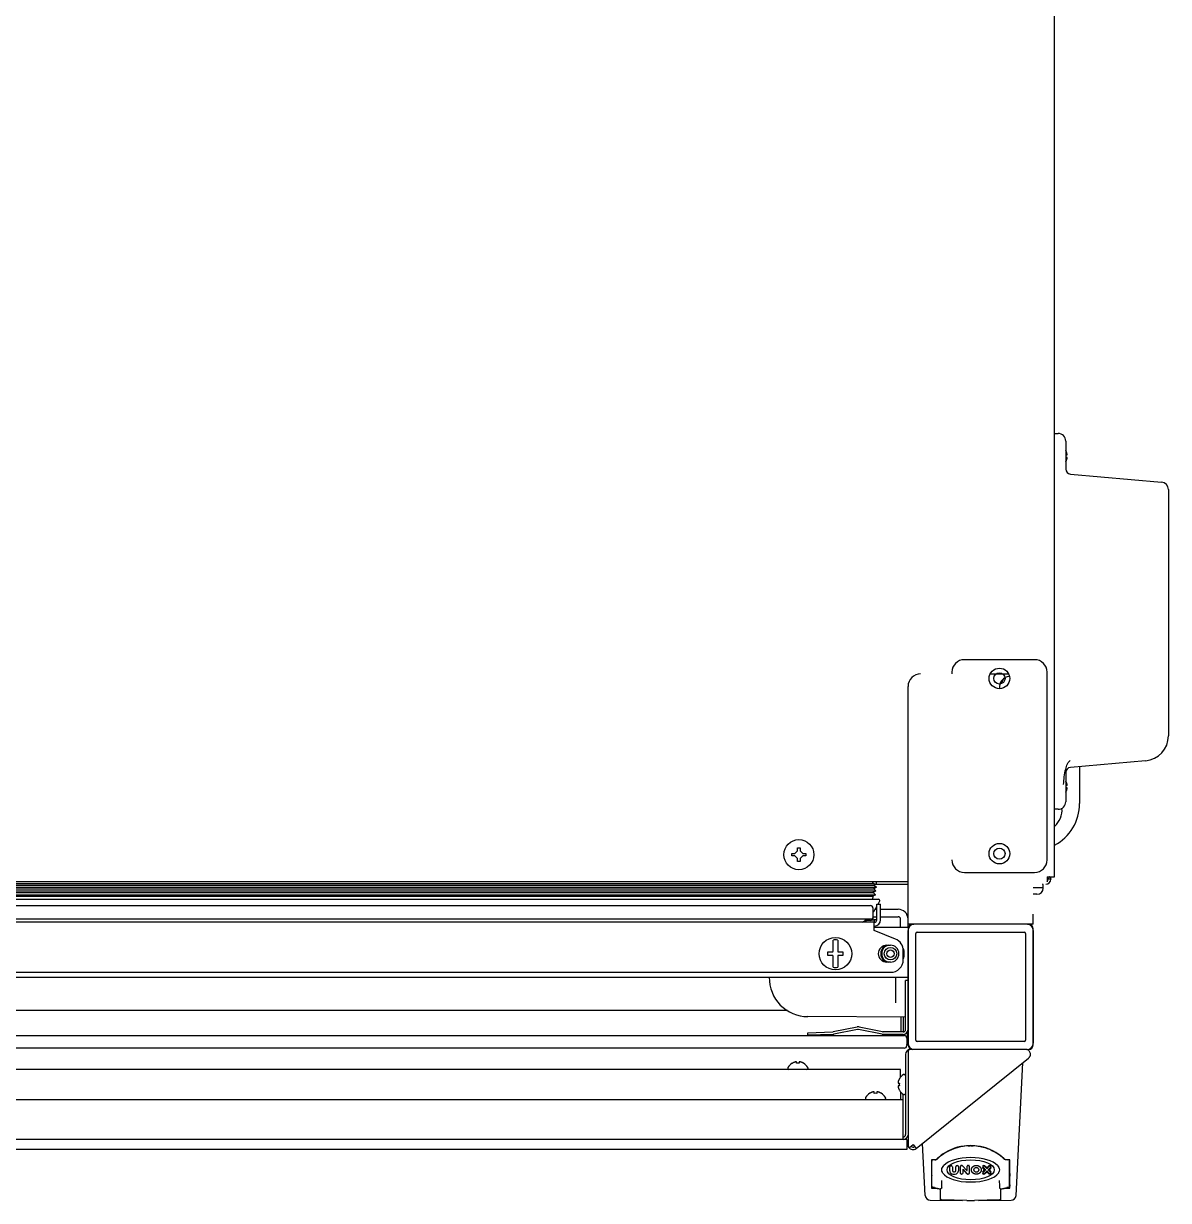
# Model space of a CAD drawing. Header units: millimetres. Extents: x 2355 to 9028, y 2010 to 7655.
# Drawn here: x 6340 to 6797.2, y 2009.9 to 2480.1 of the extents above; entities that cross this region are included whole.
import ezdxf

# ---------------------------------------------------------------- set-up
doc = ezdxf.new("R2010")
doc.units = ezdxf.units.MM
doc.header["$LTSCALE"] = 739.2
doc.layers.get('0').update_dxf_attribs({"linetype": 'CONTINUOUS'})
for name, color, linetype in [('ASSI', 7, 'CONTINUOUS'), ('CURVE', 7, 'CONTINUOUS'), ('GEOM', 7, 'CONTINUOUS')]:
    doc.layers.add(name, color=color, linetype=linetype)

msp = doc.modelspace()

# ---------------------------------------------------------------- linework, layer by layer
at = {"color": 7, "linetype": 'Continuous'}
for p, q in [((6756.22, 2307.78), (6756.72, 2307.78)), ((6756.72, 2306.78), (6756.22, 2306.78)), ((6756.73, 2306.71), (6756.72, 2306.78)), ((6756.73, 2307.85), (6756.73, 2307.87)), ((6743.72, 2225.98), (6715.72, 2225.98)), ((6710.72, 2220.98), (6710.72, 2220.28)), ((6748.72, 2145.98), (6748.72, 2220.98)), ((6756.22, 2175.78), (6756.72, 2175.78)), ((6756.72, 2174.78), (6756.22, 2174.78)), ((6756.73, 2174.71), (6756.72, 2174.78)), ((6756.73, 2175.85), (6756.73, 2175.87)), ((6648.06, 2148.58), (6649.12, 2149.64)), ((6649.12, 2150.83), (6650.12, 2150.83)), ((6649.12, 2149.64), (6649.12, 2150.83)), ((6650.12, 2150.83), (6650.12, 2149.64)), ((6650.12, 2149.64), (6651.18, 2148.58)), ((6646.87, 2148.58), (6648.06, 2148.58)), ((6646.87, 2147.58), (6646.87, 2148.58)), ((6648.06, 2147.58), (6646.87, 2147.58)), ((6649.12, 2146.52), (6648.06, 2147.58)), ((6649.12, 2145.33), (6649.12, 2146.52)), ((6650.12, 2145.33), (6649.12, 2145.33)), ((6651.18, 2147.58), (6650.12, 2146.52)), ((6650.12, 2146.52), (6650.12, 2145.33)), ((6651.18, 2148.58), (6652.37, 2148.58)), ((6652.37, 2147.58), (6651.18, 2147.58)), ((6652.37, 2148.58), (6652.37, 2147.58)), ((6715.72, 2140.98), (6743.72, 2140.98)), ((5988.22, 2136.55), (6679.61, 2136.55)), ((5988.22, 2135.93), (6679.69, 2135.93)), ((5988.22, 2135.06), (6680.59, 2135.06)), ((6680.59, 2135.06), (6679.5, 2134.45)), ((6680.34, 2136.3), (6679.69, 2135.93)), ((6679.69, 2135.93), (6680.59, 2135.06)), ((6680.62, 2136.28), (6680.62, 2137.28)), ((6747.22, 2134.78), (6743.22, 2134.78)), ((6747.22, 2134.78), (6747.2, 2136.03)), ((6750.22, 2138.28), (6749.22, 2138.28)), ((5988.22, 2134.45), (6679.5, 2134.45)), ((5988.22, 2133.57), (6680.4, 2133.57)), ((5988.22, 2132.96), (6679.31, 2132.96)), ((5988.22, 2132.09), (6680.21, 2132.09)), ((5988.22, 2131.47), (6679.12, 2131.47)), ((5988.22, 2130.28), (6681.47, 2130.28)), ((6679.12, 2131.47), (6678.97, 2130.28)), ((6680.21, 2132.09), (6679.12, 2131.47)), ((6680.4, 2133.57), (6679.31, 2132.96)), ((6679.31, 2132.96), (6680.21, 2132.09)), ((6679.5, 2134.45), (6680.4, 2133.57)), ((6679.72, 2119.08), (6693.33, 2119.08)), ((6693.22, 2118.48), (6693.22, 2072.08)), ((6696.36, 2073.92), (6696.36, 2116.64)), ((6696.86, 2117.14), (6739.58, 2117.14)), ((6740.08, 2116.64), (6740.08, 2073.92)), ((6743.22, 2072.08), (6743.22, 2118.48)), ((5935.22, 2099.08), (6693.22, 2099.08)), ((6693.22, 2097.78), (6692.22, 2097.78)), ((6653.26, 2075.94), (6653.22, 2076.94)), ((6663.25, 2076.28), (6653.26, 2075.94)), ((6691.22, 2076.28), (6687.22, 2076.28)), ((6739.58, 2073.42), (6696.86, 2073.42)), ((6740.72, 2070.28), (6741.42, 2070.28)), ((6646.92, 2064.72), (6646.92, 2064.75)), ((6648.29, 2065.28), (6648.22, 2065.27)), ((6648.72, 2064.72), (6648.72, 2065.27)), ((6649.72, 2065.27), (6649.72, 2064.72)), ((6650.15, 2065.28), (6650.13, 2065.28)), ((6651.52, 2064.75), (6651.52, 2064.72)), ((6689.22, 2056.85), (6689.23, 2056.78)), ((6689.22, 2055.71), (6689.22, 2055.68)), ((6689.23, 2056.78), (6689.78, 2056.78)), ((6689.78, 2055.78), (6689.23, 2055.78)), ((6689.74, 2058.58), (6689.78, 2058.58)), ((6677.92, 2052.72), (6677.92, 2052.75)), ((6679.29, 2053.28), (6679.22, 2053.27)), ((6679.72, 2052.72), (6679.72, 2053.27)), ((6680.72, 2053.27), (6680.72, 2052.72)), ((6681.15, 2053.28), (6681.13, 2053.28)), ((6682.52, 2052.75), (6682.52, 2052.72)), ((6689.78, 2053.98), (6689.74, 2053.98)), ((6702.55, 2026.2), (6702.54, 2014.84)), ((6702.8, 2025.95), (6702.55, 2026.2)), ((6733.9, 2026.2), (6733.64, 2025.95)), ((6733.9, 2014.84), (6733.9, 2026.2)), ((6702.54, 2014.84), (6702.95, 2015.26)), ((6704.48, 2014.94), (6704.47, 2014.84)), ((6706.22, 2014.53), (6706.22, 2014.51)), ((6730.22, 2014.51), (6730.22, 2014.53)), ((6731.97, 2014.84), (6731.96, 2014.94)), ((6733.49, 2015.26), (6733.9, 2014.84))]:
    msp.add_line(p, q, dxfattribs=at)
at = {"linetype": 'Continuous'}
for p, q in [((6750.22, 2138.28), (6750.22, 2139.28)), ((6680.62, 2136.28), (6693.22, 2136.28)), ((6692.22, 2078.28), (6692.22, 2097.78)), ((6653.22, 2076.94), (6663.22, 2077.28)), ((6691.22, 2077.28), (6687.22, 2077.28))]:
    msp.add_line(p, q, dxfattribs=at)
at = {"color": 7, "linetype": 'Continuous'}
msp.add_circle((6649.62, 2148.08), 6, dxfattribs=at)
for centre, radius, start, end in [((6752.12, 2307.09), 4.75, 28.9685, 30.2183), ((6752.12, 2307.09), 4.75, 28.0074, 28.9684), ((6752.12, 2307.09), 4.75, 26.6813, 28.0074), ((6752.12, 2307.09), 4.74, 25.5402, 26.6812), ((6752.13, 2307.1), 4.74, 24.5722, 25.5402), ((6752.13, 2307.1), 4.73, 23.3175, 24.5722), ((6752.14, 2307.1), 4.73, 22.5474, 23.3174), ((6752.14, 2307.1), 4.72, 21.0025, 22.5476), ((6752.15, 2307.11), 4.72, 20.5181, 21.0023), ((6752.16, 2307.11), 4.7, 18.4656, 20.5187), ((6752.18, 2307.12), 4.68, 17.3773, 18.465), ((6752.12, 2307.46), 4.75, 329.7816, 331.0315), ((6752.12, 2307.46), 4.75, 331.0316, 331.9926), ((6752.12, 2307.46), 4.75, 331.9926, 333.3187), ((6752.12, 2307.46), 4.74, 333.3188, 334.4598), ((6752.13, 2307.46), 4.74, 334.4598, 335.4278), ((6752.13, 2307.45), 4.73, 335.4278, 336.6825), ((6752.14, 2307.45), 4.73, 336.6826, 337.4526), ((6752.14, 2307.45), 4.72, 337.4524, 338.9975), ((6752.15, 2307.45), 4.72, 338.9977, 339.4819), ((6752.16, 2307.44), 4.7, 339.4813, 341.5344), ((6752.18, 2307.44), 4.68, 341.535, 342.6227), ((6752.19, 2307.12), 4.67, 16.3949, 17.3772), ((6752.19, 2307.43), 4.67, 342.6228, 343.6051), ((6752.22, 2307.13), 4.64, 14.3176, 16.3964), ((6752.22, 2307.42), 4.64, 343.6036, 345.6824), ((6754.73, 2308.02), 2.01, 5.1401, 7.2744), ((6754.73, 2308.03), 2.01, 352.7259, 354.7415), ((6754.73, 2306.53), 2.01, 352.7256, 354.8598), ((6754.75, 2308.02), 1.98, 4.2856, 5.1372), ((6754.76, 2308.02), 1.97, 3.0233, 4.286), ((6754.77, 2308.03), 1.96, 1.9964, 3.0228), ((6754.78, 2308.03), 1.95, 0.9261, 1.9964), ((6754.78, 2308.03), 1.95, 358.8459, 0.9258), ((6754.78, 2308.03), 1.96, 357.6233, 358.8455), ((6754.77, 2308.03), 1.96, 356.7841, 357.6235), ((6754.76, 2308.03), 1.97, 355.3984, 356.7833), ((6754.75, 2306.52), 1.98, 4.6009, 5.2558), ((6754.76, 2306.52), 1.97, 3.2166, 4.6016), ((6754.77, 2306.53), 1.96, 2.3765, 3.2159), ((6754.78, 2306.53), 1.95, 1.1544, 2.3767), ((6754.78, 2306.53), 1.95, 359.0741, 1.1541), ((6754.78, 2306.53), 1.95, 358.0037, 359.0738), ((6754.77, 2306.53), 1.96, 356.9771, 358.0037), ((6754.76, 2306.53), 1.97, 355.714, 356.9767), ((6754.75, 2306.53), 1.98, 354.8627, 355.7144), ((6715.72, 2220.98), 5, 90, 180), ((6743.72, 2220.98), 5, 0, 90), ((6752.12, 2175.09), 4.75, 28.9685, 30.2183), ((6752.12, 2175.09), 4.75, 28.0074, 28.9684), ((6752.12, 2175.09), 4.75, 26.6813, 28.0074), ((6752.12, 2175.09), 4.74, 25.5402, 26.6812), ((6752.13, 2175.1), 4.74, 24.5722, 25.5402), ((6752.13, 2175.1), 4.73, 23.3175, 24.5722), ((6752.14, 2175.1), 4.73, 22.5474, 23.3174), ((6752.14, 2175.1), 4.72, 21.0025, 22.5476), ((6752.12, 2175.46), 4.75, 329.7816, 331.0315), ((6752.12, 2175.46), 4.75, 331.0316, 331.9926), ((6752.12, 2175.46), 4.75, 331.9926, 333.3187), ((6752.12, 2175.46), 4.74, 333.3188, 334.4598), ((6752.13, 2175.46), 4.74, 334.4598, 335.4278), ((6752.13, 2175.45), 4.73, 335.4278, 336.6825), ((6752.14, 2175.45), 4.73, 336.6826, 337.4526), ((6752.14, 2175.45), 4.72, 337.4524, 338.9975), ((6752.15, 2175.11), 4.72, 20.5181, 21.0023), ((6752.15, 2175.45), 4.72, 338.9977, 339.4819), ((6752.16, 2175.11), 4.7, 18.4656, 20.5187), ((6752.16, 2175.44), 4.7, 339.4813, 341.5344), ((6752.18, 2175.12), 4.68, 17.3773, 18.465), ((6752.18, 2175.44), 4.68, 341.535, 342.6227), ((6752.19, 2175.12), 4.67, 16.3949, 17.3772), ((6752.19, 2175.43), 4.67, 342.6228, 343.6051), ((6752.22, 2175.13), 4.64, 14.3176, 16.3964), ((6752.22, 2175.42), 4.64, 343.6036, 345.6824), ((6754.73, 2176.02), 2.01, 5.1401, 7.2744), ((6754.73, 2176.03), 2.01, 352.7259, 354.7415), ((6754.73, 2174.53), 2.01, 352.7256, 354.8598), ((6754.75, 2176.02), 1.98, 4.2856, 5.1372), ((6754.76, 2176.02), 1.97, 3.0233, 4.286), ((6754.77, 2176.03), 1.96, 1.9964, 3.0228), ((6754.78, 2176.03), 1.95, 0.9261, 1.9964), ((6754.78, 2176.03), 1.95, 358.8459, 0.9258), ((6754.78, 2176.03), 1.96, 357.6233, 358.8455), ((6754.77, 2176.03), 1.96, 356.7841, 357.6235), ((6754.76, 2176.03), 1.97, 355.3984, 356.7833), ((6754.75, 2174.52), 1.98, 4.6009, 5.2558), ((6754.76, 2174.52), 1.97, 3.2166, 4.6016), ((6754.77, 2174.53), 1.96, 2.3765, 3.2159), ((6754.78, 2174.53), 1.95, 1.1544, 2.3767), ((6754.78, 2174.53), 1.95, 359.0741, 1.1541), ((6754.78, 2174.53), 1.95, 358.0037, 359.0738), ((6754.77, 2174.53), 1.96, 356.9771, 358.0037), ((6754.76, 2174.53), 1.97, 355.714, 356.9767), ((6754.75, 2174.53), 1.98, 354.8627, 355.7144), ((6715.72, 2145.98), 5, 180, 270), ((6743.72, 2145.98), 5, 270, 360), ((6746.95, 2136.03), 0.25, 1, 90), ((6748.22, 2138.28), 1, 300.0453, 360), ((6681.47, 2129.78), 0.5, 337.1322, 90), ((6663.87, 2137.2), 19.6, 321.5696, 329.3127), ((6663.87, 2137.2), 19.6, 333.8371, 337.1322), ((6663.87, 2137.2), 19.6, 304.6408, 310.4059), ((6695.02, 2118.48), 1.8, 90, 180), ((6696.86, 2116.64), 0.5, 90, 180), ((6739.58, 2116.64), 0.5, 0, 90), ((6741.42, 2118.48), 1.8, 0, 90), ((6686.22, 2108.53), 5.5, 339.2308, 20.7692), ((6653.22, 2098.78), 15.41, 178.8799, 269.75), ((6691.22, 2078.28), 2, 270, 360), ((6696.86, 2073.92), 0.5, 180, 270), ((6739.58, 2073.92), 0.5, 270, 360), ((6695.02, 2072.08), 1.8, 180, 264.7088), ((6741.42, 2072.08), 1.8, 270, 360), ((6649.42, 2060.66), 4.8, 121.3727, 149.6988), ((6649.41, 2060.67), 4.75, 118.9687, 121.5341), ((6649.41, 2060.67), 4.75, 118.0074, 118.9684), ((6649.41, 2060.67), 4.75, 116.6813, 118.0074), ((6649.4, 2060.68), 4.74, 115.5402, 116.6812), ((6649.4, 2060.68), 4.74, 114.5722, 115.5402), ((6649.4, 2060.69), 4.73, 113.3175, 114.5722), ((6649.4, 2060.69), 4.73, 112.5474, 113.3174), ((6649.39, 2060.7), 4.72, 111.0025, 112.5476), ((6649.39, 2060.7), 4.72, 110.5181, 111.0023), ((6649.39, 2060.71), 4.7, 108.4656, 110.5187), ((6649.38, 2060.73), 4.68, 107.3773, 108.465), ((6649.38, 2060.75), 4.67, 106.3949, 107.3772), ((6649.37, 2060.78), 4.64, 104.3176, 106.3964), ((6648.47, 2063.3), 1.98, 94.6009, 95.2558), ((6648.47, 2063.31), 1.97, 93.2166, 94.6016), ((6648.47, 2063.33), 1.96, 92.3765, 93.2159), ((6648.47, 2063.33), 1.95, 91.1544, 92.3767), ((6648.47, 2063.34), 1.95, 89.0741, 91.1541), ((6648.47, 2063.33), 1.95, 88.0037, 89.0738), ((6648.47, 2063.33), 1.96, 86.9771, 88.0037), ((6648.47, 2063.32), 1.97, 85.714, 86.9767), ((6648.47, 2063.31), 1.98, 84.8627, 85.7144), ((6648.47, 2063.28), 2.01, 82.7256, 84.8598), ((6649.22, 2060.96), 3.8, 82.4351, 97.5649), ((6649.98, 2063.28), 2.01, 95.1401, 97.2744), ((6649.97, 2063.31), 1.98, 94.2856, 95.1372), ((6649.97, 2063.32), 1.97, 93.0233, 94.286), ((6649.97, 2063.33), 1.96, 91.9964, 93.0228), ((6649.97, 2063.33), 1.95, 90.9261, 91.9964), ((6649.97, 2063.34), 1.95, 88.8459, 90.9258), ((6649.97, 2063.33), 1.96, 87.6233, 88.8455), ((6649.97, 2063.33), 1.96, 86.7841, 87.6235), ((6649.97, 2063.31), 1.97, 85.3984, 86.7833), ((6649.97, 2063.28), 2.01, 82.7259, 84.7415), ((6649.08, 2060.78), 4.64, 73.6036, 75.6824), ((6649.07, 2060.75), 4.67, 72.6228, 73.6051), ((6649.06, 2060.73), 4.68, 71.535, 72.6227), ((6649.06, 2060.71), 4.7, 69.4813, 71.5344), ((6649.05, 2060.7), 4.72, 68.9977, 69.4819), ((6649.05, 2060.7), 4.72, 67.4524, 68.9975), ((6649.05, 2060.69), 4.73, 66.6826, 67.4526), ((6649.04, 2060.69), 4.73, 65.4278, 66.6825), ((6649.04, 2060.68), 4.74, 64.4598, 65.4278), ((6649.04, 2060.68), 4.74, 63.3188, 64.4598), ((6649.04, 2060.67), 4.75, 61.9926, 63.3187), ((6649.04, 2060.67), 4.75, 61.0316, 61.9926), ((6649.04, 2060.67), 4.75, 58.4659, 61.0313), ((6649.02, 2060.66), 4.8, 30.3012, 58.6273), ((6691.18, 2057.02), 1.97, 175.714, 176.9767), ((6691.17, 2057.03), 1.96, 176.9771, 178.0037), ((6691.16, 2057.03), 1.95, 178.0037, 179.0738), ((6691.16, 2057.03), 1.95, 179.0741, 181.1541), ((6691.16, 2057.03), 1.95, 181.1544, 182.3767), ((6691.17, 2057.03), 1.96, 182.3765, 183.2159), ((6691.18, 2057.03), 1.97, 183.2166, 184.6016), ((6691.18, 2055.52), 1.97, 175.3984, 176.7833), ((6691.17, 2055.53), 1.96, 176.7841, 177.6235), ((6691.17, 2055.53), 1.96, 177.6233, 178.8455), ((6691.16, 2055.53), 1.95, 178.8459, 180.9258), ((6691.16, 2055.53), 1.95, 180.9261, 181.9964), ((6691.17, 2055.53), 1.96, 181.9964, 183.0228), ((6691.18, 2055.53), 1.97, 183.0233, 184.286), ((6691.22, 2057.02), 2.01, 172.7256, 174.8598), ((6691.19, 2057.02), 1.98, 174.8627, 175.7144), ((6691.19, 2057.03), 1.98, 184.6009, 185.2558), ((6691.22, 2055.52), 2.01, 172.7259, 174.7415), ((6691.19, 2055.53), 1.98, 184.2856, 185.1372), ((6691.22, 2055.53), 2.01, 185.1401, 187.2744), ((6693.72, 2056.13), 4.64, 163.6036, 165.6824), ((6693.72, 2056.42), 4.64, 194.3176, 196.3964), ((6693.75, 2056.12), 4.67, 162.6228, 163.6051), ((6693.75, 2056.43), 4.67, 196.3949, 197.3772), ((6693.76, 2056.12), 4.68, 161.535, 162.6227), ((6693.76, 2056.44), 4.68, 197.3773, 198.465), ((6693.78, 2056.11), 4.7, 159.4813, 161.5344), ((6693.78, 2056.44), 4.7, 198.4656, 200.5187), ((6693.79, 2056.11), 4.72, 158.9977, 159.4819), ((6693.79, 2056.45), 4.72, 200.5181, 201.0023), ((6693.8, 2056.1), 4.72, 157.4524, 158.9975), ((6693.8, 2056.45), 4.72, 201.0025, 202.5476), ((6693.81, 2056.1), 4.73, 156.6826, 157.4526), ((6693.81, 2056.1), 4.73, 155.4278, 156.6825), ((6693.82, 2056.1), 4.74, 154.4598, 155.4278), ((6693.82, 2056.09), 4.74, 153.3188, 154.4598), ((6693.82, 2056.09), 4.75, 151.9926, 153.3187), ((6693.83, 2056.09), 4.75, 151.0316, 151.9926), ((6693.83, 2056.09), 4.75, 148.4659, 151.0313), ((6693.53, 2056.28), 3.79, 172.4013, 187.5987), ((6680.42, 2048.66), 4.8, 121.3727, 149.6988), ((6680.41, 2048.67), 4.75, 118.9687, 121.5341), ((6680.41, 2048.67), 4.75, 118.0074, 118.9684), ((6680.41, 2048.67), 4.75, 116.6813, 118.0074), ((6680.4, 2048.68), 4.74, 115.5402, 116.6812), ((6680.4, 2048.68), 4.74, 114.5722, 115.5402), ((6680.4, 2048.69), 4.73, 113.3175, 114.5722), ((6680.4, 2048.69), 4.73, 112.5474, 113.3174), ((6680.39, 2048.7), 4.72, 111.0025, 112.5476), ((6680.39, 2048.7), 4.72, 110.5181, 111.0023), ((6680.39, 2048.71), 4.7, 108.4656, 110.5187), ((6680.38, 2048.73), 4.68, 107.3773, 108.465), ((6680.38, 2048.75), 4.67, 106.3949, 107.3772), ((6680.37, 2048.78), 4.64, 104.3176, 106.3964), ((6679.47, 2051.3), 1.98, 94.6009, 95.2558), ((6679.47, 2051.31), 1.97, 93.2166, 94.6016), ((6679.47, 2051.33), 1.96, 92.3765, 93.2159), ((6679.47, 2051.33), 1.95, 91.1544, 92.3767), ((6679.47, 2051.34), 1.95, 89.0741, 91.1541), ((6679.47, 2051.33), 1.95, 88.0037, 89.0738), ((6679.47, 2051.33), 1.96, 86.9771, 88.0037), ((6679.47, 2051.32), 1.97, 85.714, 86.9767), ((6679.47, 2051.31), 1.98, 84.8627, 85.7144), ((6679.47, 2051.28), 2.01, 82.7256, 84.8598), ((6680.22, 2048.96), 3.8, 82.4351, 97.5649), ((6680.98, 2051.28), 2.01, 95.1401, 97.2744), ((6680.97, 2051.31), 1.98, 94.2856, 95.1372), ((6680.97, 2051.32), 1.97, 93.0233, 94.286), ((6680.97, 2051.33), 1.96, 91.9964, 93.0228), ((6680.97, 2051.33), 1.95, 90.9261, 91.9964), ((6680.97, 2051.34), 1.95, 88.8459, 90.9258), ((6680.97, 2051.33), 1.96, 87.6233, 88.8455), ((6680.97, 2051.33), 1.96, 86.7841, 87.6235), ((6680.97, 2051.31), 1.97, 85.3984, 86.7833), ((6680.97, 2051.28), 2.01, 82.7259, 84.7415), ((6680.08, 2048.78), 4.64, 73.6036, 75.6824), ((6680.07, 2048.75), 4.67, 72.6228, 73.6051), ((6680.06, 2048.73), 4.68, 71.535, 72.6227), ((6680.06, 2048.71), 4.7, 69.4813, 71.5344), ((6680.05, 2048.7), 4.72, 68.9977, 69.4819), ((6680.05, 2048.7), 4.72, 67.4524, 68.9975), ((6680.05, 2048.69), 4.73, 66.6826, 67.4526), ((6680.04, 2048.69), 4.73, 65.4278, 66.6825), ((6680.04, 2048.68), 4.74, 64.4598, 65.4278), ((6680.04, 2048.68), 4.74, 63.3188, 64.4598), ((6680.04, 2048.67), 4.75, 61.9926, 63.3187), ((6680.04, 2048.67), 4.75, 61.0316, 61.9926), ((6680.04, 2048.67), 4.75, 58.4659, 61.0313), ((6680.02, 2048.66), 4.8, 30.3012, 58.6273), ((6693.81, 2056.45), 4.73, 202.5474, 203.3174), ((6693.81, 2056.45), 4.73, 203.3175, 204.5722), ((6693.82, 2056.46), 4.74, 204.5722, 205.5402), ((6693.82, 2056.46), 4.74, 205.5402, 206.6812), ((6693.82, 2056.46), 4.75, 206.6813, 208.0074), ((6693.83, 2056.46), 4.75, 208.0074, 208.9684), ((6693.83, 2056.46), 4.75, 208.9687, 211.5341), ((6718.22, 2012.18), 19.6, 93.0489, 100.8035), ((6718.22, 2011.91), 19.87, 89.4131, 90.587), ((6718.22, 2012.18), 19.6, 79.1965, 86.9511), ((6717.05, 2077.53), 63.94, 258.6526, 260.0277), ((6719.39, 2077.53), 63.94, 279.9723, 281.3474)]:
    msp.add_arc(centre, radius, start, end, dxfattribs=at)
at = {"linetype": 'Continuous'}
for centre, radius, start, end in [((6747.19, 2136.56), 3.66, 47.0146, 48.0069), ((6680.62, 2138.28), 2, 210.0308, 270), ((6748.22, 2138.28), 2, 270, 360), ((6691.22, 2078.28), 1, 270, 360)]:
    msp.add_arc(centre, radius, start, end, dxfattribs=at)
at = {"color": 7, "linetype": 'Continuous'}
for centre, major_axis, ratio, start_param, end_param in [((6718.22, 2012.17), (0, 19.69), 1, -0.537608, 0.537608), ((6706.23, 2014.89), (6.3, 0), 0.008846, -2.197587, -1.854291), ((6718.22, 2084.17), (0, 70.68), 1, -3.315658, -3.312196), ((6718.22, 2084.17), (0, 70.68), 1, -2.97099, -2.967528), ((6730.21, 2014.89), (6.3, 0), 0.008846, -1.287302, -0.944005)]:
    msp.add_ellipse(centre, major_axis=major_axis, ratio=ratio, start_param=start_param, end_param=end_param, dxfattribs=at)
msp.add_open_spline([(6748.93, 2139.28), (6748.97, 2139.19), (6749.13, 2138.88), (6749.22, 2138.53), (6749.22, 2138.28)], degree=3, knots=[0, 0, 0, 0, 0.266454, 1, 1, 1, 1], dxfattribs=at)
at = {"linetype": 'Continuous'}
msp.add_open_spline([(6749.68, 2139.23), (6749.76, 2139.16), (6750.02, 2138.9), (6750.22, 2138.54), (6750.22, 2138.28)], degree=3, knots=[0, 0, 0, 0, 0.297788, 1, 1, 1, 1], dxfattribs=at)
at = {"color": 7, "linetype": 'Continuous'}
for points in [[(6717.18, 2031.75), (6717.46, 2031.76), (6717.74, 2031.77), (6718.02, 2031.78)], [(6718.43, 2031.78), (6718.71, 2031.77), (6718.98, 2031.76), (6719.26, 2031.75)]]:
    msp.add_open_spline(points, degree=3, dxfattribs=at)
at = {"layer": 'ASSI', "color": 7, "linetype": 'Continuous'}
for p, q in [((6645.22, 2062.88), (6645.22, 2062.68)), ((6653.22, 2062.88), (6653.22, 2062.68)), ((6691.62, 2060.28), (6691.82, 2060.28)), ((6676.22, 2050.88), (6676.22, 2050.68)), ((6684.22, 2050.88), (6684.22, 2050.68)), ((6691.62, 2052.28), (6691.82, 2052.28))]:
    msp.add_line(p, q, dxfattribs=at)
for centre in [(6729.72, 2218.48), (6729.72, 2148.48)]:
    msp.add_circle(centre, 2.25, dxfattribs=at)
at = {"layer": 'ASSI', "linetype": 'Continuous'}
msp.add_arc((6729.72, 2218.48), 1.65, 284.3067, 356.289, dxfattribs=at)
at = {"layer": 'ASSI', "color": 7, "linetype": 'Continuous'}
for centre, radius, start, end in [((6649.42, 2060.66), 4.8, 121.3727, 149.6988), ((6649.02, 2060.66), 4.8, 30.3012, 58.6273), ((6645.62, 2062.88), 0.4, 149.6988, 180), ((6645.62, 2062.68), 0.4, 180, 270), ((6652.82, 2062.68), 0.4, 270, 360), ((6652.82, 2062.88), 0.4, 0, 30.3012), ((6693.84, 2056.08), 4.8, 120.3012, 148.5421), ((6691.62, 2059.88), 0.4, 90, 120.3012), ((6691.82, 2059.88), 0.4, 0, 90), ((6676.62, 2050.88), 0.4, 149.6988, 180), ((6676.62, 2050.68), 0.4, 180, 270), ((6680.42, 2048.66), 4.8, 121.3727, 149.6988), ((6680.02, 2048.66), 4.8, 30.3012, 58.6273), ((6683.82, 2050.68), 0.4, 270, 360), ((6683.82, 2050.88), 0.4, 0, 30.3012), ((6693.84, 2056.47), 4.8, 211.4579, 239.6988), ((6691.62, 2052.68), 0.4, 239.6988, 270), ((6691.82, 2052.68), 0.4, 270, 360)]:
    msp.add_arc(centre, radius, start, end, dxfattribs=at)
at = {"layer": 'CURVE', "color": 40, "linetype": 'Continuous'}
msp.add_line((6680.72, 2122.08), (6679.72, 2122.08), dxfattribs=at)
at = {"layer": 'GEOM', "linetype": 'Continuous'}
for p, q in [((6751.72, 2139.28), (6751.72, 3153.68)), ((6726.01, 2220.28), (6733.43, 2220.28)), ((6693.22, 2119.08), (6693.22, 2215.28)), ((6748.72, 2139.28), (6751.72, 2139.28)), ((6748.72, 2139.28), (6748.72, 2137.28)), ((6693.22, 2137.28), (5988.22, 2137.28)), ((6680.14, 2126.28), (6680.72, 2126.28)), ((6680.72, 2122.08), (6680.72, 2128.28)), ((6682.22, 2126.28), (6689.22, 2126.28)), ((6679.72, 2121.08), (5988.22, 2121.08)), ((6678.93, 2122.08), (6679.72, 2122.08)), ((6679.72, 2117.78), (6679.72, 2121.08)), ((6743.22, 2120.28), (6743.22, 2124.28)), ((6688.2, 2114.34), (6679.72, 2117.78)), ((6743.22, 2120.28), (6693.22, 2120.28)), ((6684.72, 2111.9), (6686.22, 2111.9)), ((6691.32, 2106.08), (6691.32, 2109.71)), ((6686.22, 2105.15), (6684.72, 2105.15)), ((5977.67, 2101.08), (6686.32, 2101.08)), ((6645.04, 2085.78), (5940.97, 2085.78)), ((6672.85, 2079.23), (6663.38, 2077.3)), ((6683.05, 2077.3), (6673.66, 2079.23)), ((6690.47, 2077.28), (6690.47, 2082.78)), ((6687.22, 2077.28), (6683.25, 2077.28)), ((6690.47, 2075.78), (6690.47, 2076.28)), ((6692.97, 2073.28), (6692.97, 2077.36)), ((6693.24, 2069.28), (6693.24, 2031.98)), ((6740.39, 2070.28), (6694.24, 2070.28)), ((6696.47, 2030.69), (6741.29, 2066.72)), ((5937.22, 2050.28), (6691.22, 2050.28)), ((6691.22, 2034.43), (6691.22, 2050.28)), ((6693.92, 2031.2), (6695.22, 2032.25)), ((6695.22, 2032.25), (6696.47, 2030.69))]:
    msp.add_line(p, q, dxfattribs=at)
at = {"layer": 'GEOM', "color": 7, "linetype": 'Continuous'}
for p, q in [((6751.72, 2316.3), (6753.17, 2316.33)), ((6756.22, 2313.33), (6756.22, 2302.11)), ((6758.05, 2300.12), (6794.48, 2296.93)), ((6797.22, 2293.94), (6797.22, 2195.53)), ((6756.22, 2182.28), (6756.7, 2183.85)), ((6756.22, 2181.83), (6756.22, 2169.22)), ((6788.09, 2185.56), (6758.05, 2182.94)), ((6761.72, 2183.26), (6761.72, 2168.55)), ((6753.17, 2166.22), (6751.72, 2166.25)), ((6747.22, 2134.73), (6747.22, 2134.78)), ((6744.72, 2132.28), (6743.22, 2132.28)), ((5988.22, 2127.78), (6678.22, 2127.78)), ((6679.22, 2126.78), (6679.22, 2122.08)), ((6680.72, 2128.28), (6682.22, 2128.28)), ((6682.22, 2122.08), (6682.22, 2128.28)), ((6679.09, 2122.28), (5988.22, 2122.28)), ((6678.22, 2121.78), (6675.96, 2121.78)), ((6679.22, 2123.28), (6680.72, 2123.28)), ((6679.72, 2122.08), (6679.72, 2121.08)), ((6682.22, 2123.28), (6689.22, 2123.28)), ((6690.22, 2119.08), (6690.22, 2122.28)), ((6693.23, 2072.78), (6693.23, 2117.77)), ((6743.21, 2117.77), (6743.21, 2072.78)), ((6663.32, 2109.53), (6663.32, 2113.94)), ((6665.12, 2113.94), (6665.12, 2109.53)), ((6661.22, 2109.23), (6663.02, 2109.23)), ((6661.22, 2107.83), (6661.22, 2109.23)), ((6663.02, 2107.83), (6661.22, 2107.83)), ((6663.32, 2103.11), (6663.32, 2107.53)), ((6665.12, 2107.53), (6665.12, 2103.11)), ((6665.42, 2109.23), (6667.22, 2109.23)), ((6667.22, 2107.83), (6665.42, 2107.83)), ((6667.22, 2109.23), (6667.22, 2107.83)), ((6688.22, 2099.08), (6688.22, 2088.83)), ((6692.22, 2083.2), (6653.15, 2083.37)), ((6691.47, 2077.28), (6691.47, 2083.2)), ((6673.05, 2078.26), (6663.58, 2076.32)), ((6682.85, 2076.32), (6673.45, 2078.26)), ((5936.72, 2075.78), (6691.72, 2075.78)), ((6687.22, 2076.28), (6683.25, 2076.28)), ((6691.47, 2075.78), (6691.47, 2076.28)), ((6692.72, 2074.78), (6692.72, 2071.78)), ((6691.72, 2070.78), (5936.72, 2070.78)), ((6692.22, 2068.28), (6692.22, 2036.28)), ((6736.36, 2011.9), (6739.01, 2064.88)), ((6690.22, 2062.28), (5938.22, 2062.28)), ((6690.22, 2059.2), (6690.22, 2062.28)), ((6690.22, 2053.35), (6690.22, 2050.28)), ((6691.22, 2050.28), (6691.22, 2052.47)), ((6692.72, 2034.28), (5935.72, 2034.28)), ((6691.22, 2034.28), (6691.22, 2034.43)), ((6692.72, 2034.28), (6692.72, 2030.28)), ((6700.09, 2011.9), (6699.04, 2032.75)), ((6692.72, 2030.28), (5935.72, 2030.28)), ((6702.72, 2015.68), (6702.72, 2025.68)), ((6704.1, 2026.18), (6703.22, 2026.18)), ((6709.88, 2021.82), (6709.88, 2023.43)), ((6710.91, 2023.43), (6710.91, 2021.95)), ((6712.32, 2021.95), (6712.32, 2023.43)), ((6713.36, 2023.43), (6713.36, 2021.82)), ((6714.15, 2020.76), (6714.15, 2023.59)), ((6714.51, 2023.94), (6714.71, 2023.94)), ((6714.98, 2023.82), (6716.68, 2021.87)), ((6715.04, 2022.43), (6715.04, 2020.76)), ((6716.87, 2020.53), (6715.17, 2022.48)), ((6716.81, 2021.92), (6716.81, 2023.59)), ((6717.16, 2023.94), (6717.34, 2023.94)), ((6717.69, 2023.59), (6717.69, 2020.76)), ((6718.5, 2022.26), (6718.51, 2022.35)), ((6718.5, 2022.18), (6718.5, 2022.26)), ((6718.5, 2022.09), (6718.5, 2022.18)), ((6718.51, 2022.01), (6718.5, 2022.09)), ((6718.51, 2022.35), (6718.52, 2022.43)), ((6718.52, 2021.92), (6718.51, 2022.01)), ((6718.52, 2022.43), (6718.54, 2022.52)), ((6718.54, 2021.84), (6718.52, 2021.92)), ((6718.54, 2022.52), (6718.56, 2022.6)), ((6718.56, 2021.75), (6718.54, 2021.84)), ((6718.56, 2022.6), (6718.59, 2022.68)), ((6718.59, 2021.67), (6718.56, 2021.75)), ((6718.59, 2022.68), (6718.62, 2022.76)), ((6718.62, 2022.76), (6718.65, 2022.84)), ((6718.65, 2022.84), (6718.69, 2022.92)), ((6718.69, 2022.92), (6718.74, 2023)), ((6718.74, 2023), (6718.79, 2023.07)), ((6718.79, 2023.07), (6718.84, 2023.14)), ((6718.84, 2023.14), (6718.89, 2023.21)), ((6718.89, 2023.21), (6718.95, 2023.28)), ((6718.95, 2023.28), (6719.02, 2023.34)), ((6719.02, 2023.34), (6719.08, 2023.41)), ((6719.08, 2023.41), (6719.16, 2023.46)), ((6719.16, 2023.46), (6719.23, 2023.52)), ((6719.23, 2023.52), (6719.31, 2023.57)), ((6719.31, 2023.57), (6719.39, 2023.62)), ((6719.39, 2023.62), (6719.47, 2023.67)), ((6719.47, 2023.67), (6719.55, 2023.71)), ((6719.55, 2023.71), (6719.64, 2023.75)), ((6719.64, 2023.75), (6719.73, 2023.78)), ((6719.73, 2023.78), (6719.82, 2023.81)), ((6719.82, 2023.81), (6719.91, 2023.84)), ((6719.91, 2023.84), (6720.01, 2023.86)), ((6720.01, 2023.86), (6720.1, 2023.88)), ((6720.1, 2023.88), (6720.2, 2023.9)), ((6720.2, 2023.9), (6720.3, 2023.91)), ((6720.3, 2023.91), (6720.39, 2023.91)), ((6720.39, 2023.91), (6720.49, 2023.92)), ((6720.49, 2023.92), (6720.59, 2023.91)), ((6720.59, 2023.91), (6720.69, 2023.91)), ((6720.69, 2023.91), (6720.78, 2023.9)), ((6720.78, 2023.9), (6720.88, 2023.88)), ((6720.88, 2023.88), (6720.98, 2023.86)), ((6720.98, 2023.86), (6721.07, 2023.84)), ((6721.07, 2023.84), (6721.16, 2023.81)), ((6721.16, 2023.81), (6721.25, 2023.78)), ((6721.25, 2023.78), (6721.34, 2023.75)), ((6721.34, 2023.75), (6721.43, 2023.71)), ((6721.43, 2023.71), (6721.52, 2023.67)), ((6721.52, 2023.67), (6721.6, 2023.62)), ((6721.6, 2023.62), (6721.68, 2023.57)), ((6721.68, 2023.57), (6721.76, 2023.52)), ((6721.76, 2023.52), (6721.83, 2023.46)), ((6721.83, 2023.46), (6721.9, 2023.41)), ((6721.9, 2023.41), (6721.97, 2023.34)), ((6721.97, 2023.34), (6722.03, 2023.28)), ((6722.03, 2023.28), (6722.09, 2023.21)), ((6722.09, 2023.21), (6722.15, 2023.14)), ((6722.15, 2023.14), (6722.2, 2023.07)), ((6722.2, 2023.07), (6722.25, 2023)), ((6722.25, 2023), (6722.29, 2022.92)), ((6722.29, 2022.92), (6722.33, 2022.84)), ((6722.33, 2022.84), (6722.37, 2022.76)), ((6722.37, 2022.76), (6722.4, 2022.68)), ((6722.4, 2022.68), (6722.42, 2022.6)), ((6722.42, 2021.75), (6722.4, 2021.67)), ((6722.42, 2022.6), (6722.44, 2022.52)), ((6722.44, 2021.84), (6722.42, 2021.75)), ((6722.44, 2022.52), (6722.46, 2022.43)), ((6722.46, 2021.92), (6722.44, 2021.84)), ((6722.46, 2022.43), (6722.47, 2022.35)), ((6722.47, 2022.01), (6722.46, 2021.92)), ((6722.47, 2022.35), (6722.48, 2022.26)), ((6722.48, 2022.09), (6722.47, 2022.01)), ((6722.48, 2022.26), (6722.48, 2022.18)), ((6722.48, 2022.18), (6722.48, 2022.09)), ((6723.82, 2022.23), (6723.11, 2022.94)), ((6723.11, 2021.41), (6723.82, 2022.12)), ((6724.2, 2022.23), (6723.3, 2023.13)), ((6723.3, 2021.23), (6724.2, 2022.12)), ((6723.76, 2023.58), (6724.66, 2022.69)), ((6723.95, 2023.77), (6724.66, 2023.06)), ((6724.76, 2023.06), (6725.47, 2023.77)), ((6724.76, 2022.69), (6725.66, 2023.58)), ((6726.12, 2023.13), (6725.22, 2022.23)), ((6725.22, 2022.12), (6726.12, 2021.23)), ((6726.31, 2022.94), (6725.6, 2022.23)), ((6725.6, 2022.12), (6726.31, 2021.41)), ((6733.23, 2026.18), (6732.34, 2026.18)), ((6733.72, 2015.68), (6733.72, 2025.68)), ((6702.6, 2020.58), (6702.6, 2019.68)), ((6714.68, 2020.41), (6714.51, 2020.41)), ((6717.34, 2020.41), (6717.13, 2020.41)), ((6718.62, 2021.59), (6718.59, 2021.67)), ((6718.65, 2021.51), (6718.62, 2021.59)), ((6718.69, 2021.43), (6718.65, 2021.51)), ((6718.74, 2021.36), (6718.69, 2021.43)), ((6718.79, 2021.28), (6718.74, 2021.36)), ((6718.84, 2021.21), (6718.79, 2021.28)), ((6718.89, 2021.14), (6718.84, 2021.21)), ((6718.95, 2021.07), (6718.89, 2021.14)), ((6719.02, 2021.01), (6718.95, 2021.07)), ((6719.08, 2020.95), (6719.02, 2021.01)), ((6719.16, 2020.89), (6719.08, 2020.95)), ((6719.23, 2020.83), (6719.16, 2020.89)), ((6719.31, 2020.78), (6719.23, 2020.83)), ((6719.39, 2020.73), (6719.31, 2020.78)), ((6719.47, 2020.68), (6719.39, 2020.73)), ((6719.55, 2020.64), (6719.47, 2020.68)), ((6719.64, 2020.6), (6719.55, 2020.64)), ((6719.73, 2020.57), (6719.64, 2020.6)), ((6719.82, 2020.54), (6719.73, 2020.57)), ((6719.91, 2020.51), (6719.82, 2020.54)), ((6720.01, 2020.49), (6719.91, 2020.51)), ((6720.1, 2020.47), (6720.01, 2020.49)), ((6720.2, 2020.45), (6720.1, 2020.47)), ((6720.3, 2020.44), (6720.2, 2020.45)), ((6720.39, 2020.44), (6720.3, 2020.44)), ((6720.49, 2020.44), (6720.39, 2020.44)), ((6720.59, 2020.44), (6720.49, 2020.44)), ((6720.69, 2020.44), (6720.59, 2020.44)), ((6720.78, 2020.45), (6720.69, 2020.44)), ((6720.88, 2020.47), (6720.78, 2020.45)), ((6720.98, 2020.49), (6720.88, 2020.47)), ((6721.07, 2020.51), (6720.98, 2020.49)), ((6721.16, 2020.54), (6721.07, 2020.51)), ((6721.25, 2020.57), (6721.16, 2020.54)), ((6721.34, 2020.6), (6721.25, 2020.57)), ((6721.43, 2020.64), (6721.34, 2020.6)), ((6721.52, 2020.68), (6721.43, 2020.64)), ((6721.6, 2020.73), (6721.52, 2020.68)), ((6721.68, 2020.78), (6721.6, 2020.73)), ((6721.76, 2020.83), (6721.68, 2020.78)), ((6721.83, 2020.89), (6721.76, 2020.83)), ((6721.9, 2020.95), (6721.83, 2020.89)), ((6721.97, 2021.01), (6721.9, 2020.95)), ((6722.03, 2021.07), (6721.97, 2021.01)), ((6722.09, 2021.14), (6722.03, 2021.07)), ((6722.15, 2021.21), (6722.09, 2021.14)), ((6722.2, 2021.28), (6722.15, 2021.21)), ((6722.25, 2021.36), (6722.2, 2021.28)), ((6722.29, 2021.43), (6722.25, 2021.36)), ((6722.33, 2021.51), (6722.29, 2021.43)), ((6722.37, 2021.59), (6722.33, 2021.51)), ((6722.4, 2021.67), (6722.37, 2021.59)), ((6724.66, 2021.66), (6723.76, 2020.77)), ((6724.66, 2021.29), (6723.95, 2020.58)), ((6725.66, 2020.77), (6724.76, 2021.66)), ((6725.47, 2020.58), (6724.76, 2021.29)), ((6733.89, 2020.68), (6733.84, 2020.68)), ((6733.84, 2020.68), (6733.84, 2019.69)), ((6702.6, 2016.16), (6702.6, 2015.78)), ((6703.28, 2015.18), (6703.22, 2015.18)), ((6706.29, 2014.59), (6706.22, 2014.53)), ((6706.22, 2010), (6706.22, 2014.51)), ((6730.16, 2014.59), (6730.22, 2014.53)), ((6730.22, 2010), (6730.22, 2014.51)), ((6733.22, 2015.18), (6733.16, 2015.18)), ((6733.84, 2016.16), (6733.84, 2015.68)), ((6733.84, 2015.68), (6733.89, 2015.68)), ((6702.08, 2010), (6715.03, 2009.98)), ((6716.74, 2009.95), (6706.71, 2010.13)), ((6729.73, 2010.13), (6719.71, 2009.95)), ((6721.41, 2009.98), (6734.36, 2010))]:
    msp.add_line(p, q, dxfattribs=at)
for points in [[(6695.73, 2120.27), (6695.35, 2120.24), (6694.91, 2120.13), (6694.5, 2119.94), (6694.13, 2119.69), (6693.81, 2119.37), (6693.55, 2118.99), (6693.36, 2118.58), (6693.26, 2118.14), (6693.23, 2117.77)], [(6743.21, 2117.77), (6743.19, 2118.15), (6743.08, 2118.59), (6742.89, 2119), (6742.63, 2119.37), (6742.31, 2119.69), (6741.94, 2119.95), (6741.53, 2120.13), (6741.09, 2120.24), (6740.72, 2120.27)], [(6693.23, 2072.78), (6693.26, 2072.4), (6693.37, 2071.96), (6693.55, 2071.55), (6693.81, 2071.18), (6694.13, 2070.86), (6694.5, 2070.6), (6694.92, 2070.42)], [(6740.72, 2070.28), (6741.09, 2070.31), (6741.53, 2070.42), (6741.95, 2070.61), (6742.32, 2070.86), (6742.64, 2071.18), (6742.89, 2071.56), (6743.08, 2071.97), (6743.19, 2072.41), (6743.21, 2072.78)]]:
    msp.add_lwpolyline(points, dxfattribs=at)
for centre, radius in [((6729.72, 2218.48), 4.12), ((6729.72, 2148.48), 4.12), ((6664.22, 2108.53), 6.5), ((6686.22, 2108.53), 2.5), ((6686.22, 2108.53), 1.5), ((6720.49, 2022.18), 0.958)]:
    msp.add_circle(centre, radius, dxfattribs=at)
for centre, radius, start, end in [((6753.22, 2313.33), 3, 0, 91), ((6758.22, 2302.11), 2, 180, 265.0003), ((6794.22, 2293.94), 3, 0, 85), ((6787.22, 2195.53), 10, 275, 360), ((6758.22, 2180.94), 2, 94.9999, 180), ((6759.22, 2181.83), 3, 170.685, 180), ((6742.72, 2168.55), 19, 298.3272, 360), ((6753.22, 2169.22), 3, 269, 360), ((6745.72, 2166.03), 9, 312.0773, 4.0365), ((6744.72, 2134.78), 2.5, 270, 359), ((6678.22, 2126.78), 1, 0, 90), ((6674.57, 2119.15), 3, 40.1337, 61.3711), ((6678.22, 2122.78), 1, 270, 360), ((6679.72, 2122.08), 2.5, 270, 360), ((6689.22, 2122.28), 1, 0, 90), ((6664.22, 2108.53), 5.49, 80.5689, 99.4311), ((6686.22, 2108.53), 3.9, 128.5714, 231.4286), ((6686.22, 2108.53), 3.5, 104.7221, 255.2851), ((6663.02, 2109.53), 0.3, 270, 360), ((6663.02, 2107.53), 0.3, 0, 90), ((6665.42, 2109.53), 0.3, 180, 270), ((6665.42, 2107.53), 0.3, 90, 180), ((6664.22, 2108.53), 5.49, 260.5689, 279.4311), ((6653.22, 2098.78), 15.41, 178.8799, 269.75), ((6673.25, 2077.28), 1, 78.34, 101.5783), ((6663.18, 2078.28), 2, 271.9183, 281.5783), ((6683.25, 2078.28), 2, 258.34, 270), ((6691.72, 2074.78), 1, 0, 90), ((6691.72, 2071.78), 1, 270, 360), ((6694.22, 2068.28), 2, 90, 180), ((6691.22, 2036.28), 1, 270, 360), ((6695.22, 2032.25), 1, 218.7927, 308.7927), ((6718.22, 2012.18), 19.6, 100.8035, 133.2684), ((6718.22, 2012.18), 19.6, 76.7342, 79.1965), ((6704.1, 2027.18), 1, 308.3618, 313.2672), ((6718.15, 2012.3), 19.54, 120.8199, 132.4132), ((6718.22, 2012.18), 19.6, 46.7316, 70.0459), ((6718.29, 2012.3), 19.54, 47.5868, 59.1801), ((6732.34, 2027.18), 1, 226.7328, 231.6382), ((6703.22, 2025.68), 0.501, 90.0975, 170.6618), ((6704.11, 2027.17), 0.992, 285.0469, 291.1527), ((6710.39, 2023.43), 0.516, 0, 180), ((6711.2, 2021.82), 1.33, 180, 246.4218), ((6711.5, 2021.95), 0.59, 180, 262.3377), ((6711.73, 2021.95), 0.59, 277.6623, 360), ((6712.84, 2023.43), 0.516, 0, 180), ((6712.03, 2021.82), 1.33, 293.5782, 360), ((6714.51, 2023.59), 0.354, 90, 180), ((6714.71, 2023.59), 0.354, 41, 90), ((6715.11, 2022.43), 0.0737, 41, 180), ((6716.73, 2021.92), 0.0737, 221, 360), ((6717.16, 2023.59), 0.354, 90, 180), ((6717.34, 2023.59), 0.354, 0, 90), ((6723.53, 2023.36), 0.59, 45, 225), ((6723.53, 2023.36), 0.324, 45, 225), ((6723.77, 2022.18), 0.0737, 315, 45), ((6724.15, 2022.18), 0.0737, 315, 45), ((6724.71, 2023.11), 0.0737, 225, 315), ((6724.71, 2022.74), 0.0737, 225, 315), ((6725.27, 2022.18), 0.0737, 135, 225), ((6725.89, 2023.36), 0.59, 315, 135), ((6725.65, 2022.18), 0.0737, 135, 225), ((6725.89, 2023.36), 0.324, 315, 135), ((6732.33, 2027.17), 0.992, 248.8472, 254.953), ((6733.23, 2025.68), 0.501, 9.3382, 89.9025), ((6703.38, 2019.05), 1.01, 136.2303, 145.4719), ((6698.35, 2020.53), 4.25, 0.6017, 0.75), ((6711.62, 2022.77), 2.36, 246.4218, 293.5782), ((6711.62, 2022.83), 1.47, 262.3377, 277.6623), ((6714.51, 2020.76), 0.354, 180, 270), ((6714.68, 2020.76), 0.354, 270, 360), ((6717.13, 2020.76), 0.354, 221, 270), ((6717.34, 2020.76), 0.354, 270, 360), ((6723.53, 2021), 0.59, 135, 315), ((6723.53, 2021), 0.324, 135, 315), ((6724.71, 2021.61), 0.0737, 45, 135), ((6724.71, 2021.24), 0.0737, 45, 135), ((6725.89, 2021), 0.59, 225, 45), ((6725.89, 2021), 0.324, 225, 45), ((6733.06, 2019.05), 1.01, 34.9371, 43.7795), ((6703.38, 2016.8), 1.01, 214.9349, 223.7826), ((6703.22, 2015.68), 0.5, 180.0156, 269.9844), ((6703.28, 2013.17), 2.01, 76.4615, 89.9733), ((6733.16, 2013.17), 2, 90.0139, 103.5257), ((6733.22, 2015.68), 0.5, 269.9984, 0.0016), ((6733.06, 2016.8), 1.01, 316.2205, 325.063), ((6702.08, 2012), 2, 182.8624, 269.8996), ((6706.72, 2010.63), 0.5, 179.9985, 269.0015), ((6718.22, 2094.94), 85, 269, 271), ((6729.72, 2010.63), 0.5, 271.0154, 359.9846), ((6734.36, 2012), 2, 270.1, 357.1376)]:
    msp.add_arc(centre, radius, start, end, dxfattribs=at)
at = {"layer": 'GEOM', "linetype": 'Continuous'}
for centre, radius, start, end in [((6698.22, 2215.28), 5, 90, 180), ((6733.92, 2214.99), 4.25, 92.1958, 188.4025), ((6689.22, 2122.28), 4, 0, 90), ((6679.72, 2122.08), 1, 270, 360), ((6684.72, 2108.53), 3.38, 90, 270), ((6686.22, 2108.53), 3.38, 270, 90), ((6686.32, 2109.71), 5, 0, 67.9436), ((6686.32, 2106.08), 5, 270, 360), ((6687.47, 2082.78), 3, 0, 8.6223), ((6673.25, 2077.28), 2, 78.34, 101.5783), ((6663.18, 2078.28), 1, 271.9183, 281.5783), ((6683.25, 2078.28), 1, 258.34, 270), ((6690.47, 2073.28), 2.5, 335.0657, 360), ((6694.24, 2069.28), 1, 90, 180), ((6740.39, 2068.78), 1.5, 32.2401, 90), ((6739.75, 2068.48), 2.36, 325.1306, 328.9475), ((6691.22, 2036.28), 2, 270, 354.1914), ((6695.22, 2032.25), 2, 187.7526, 208.6284), ((6693.73, 2031.43), 0.3, 208.6284, 308.7927), ((6695.22, 2032.25), 2, 211.7613, 308.7927)]:
    msp.add_arc(centre, radius, start, end, dxfattribs=at)
at = {"layer": 'GEOM', "color": 7, "linetype": 'Continuous'}
for centre, major_axis, ratio, start_param, end_param in [((6718.22, 2022.18), (11.5, 0), 0.423077, 6.65462, 9.053343), ((6707.98, 2026.14), (8.6, 0), 0.008813, 2.101177, 2.253722), ((6728.47, 2026.14), (8.6, 0), 0.008813, 0.887871, 1.040416), ((6702.56, 2020.18), (0, 0.5), 0.008727, 0, 0.392707), ((6718.22, 2022.18), (11.5, 0), 0.423077, 3.410873, 6.013905), ((6733.97, 2019.93), (0.25, 0), 0.999962, -3.141588, -2.37733), ((6702.56, 2016.18), (0, 0.5), 0.008727, -4.319697, -3.927001), ((6702.47, 2015.93), (0.25, 0), 0.999962, 0.000005, 0.764262)]:
    msp.add_ellipse(centre, major_axis=major_axis, ratio=ratio, start_param=start_param, end_param=end_param, dxfattribs=at)
msp.add_ellipse((6718.22, 2022.18), major_axis=(9.44, 0), ratio=0.421875, dxfattribs=at)
for points in [[(6755.34, 2176.08), (6755.53, 2178.16), (6755.61, 2180.28), (6756.22, 2182.28)], [(6756.7, 2183.85), (6756.92, 2184.58), (6757.4, 2185.25), (6757.96, 2185.75)], [(6703.63, 2026.21), (6704.11, 2026.21), (6704.61, 2026.41), (6704.97, 2026.73)], [(6731.47, 2026.73), (6731.83, 2026.41), (6732.34, 2026.21), (6732.82, 2026.21)], [(6704.1, 2026.18), (6704.19, 2026.18), (6704.28, 2026.19), (6704.37, 2026.22)], [(6704.72, 2026.39), (6704.65, 2026.33), (6704.56, 2026.28), (6704.47, 2026.25)], [(6731.97, 2026.25), (6731.88, 2026.28), (6731.8, 2026.33), (6731.72, 2026.39)], [(6732.34, 2026.18), (6732.25, 2026.18), (6732.16, 2026.19), (6732.07, 2026.22)], [(6702.72, 2019.93), (6702.72, 2019.86), (6702.7, 2019.8), (6702.65, 2019.75)], [(6706.71, 2015.01), (6706.73, 2016), (6706.76, 2016.98), (6706.78, 2017.96)], [(6729.66, 2017.96), (6729.68, 2016.98), (6729.71, 2016), (6729.74, 2015.01)], [(6703.75, 2015.12), (6704.55, 2014.93), (6705.36, 2014.73), (6706.16, 2014.54)], [(6730.29, 2014.54), (6731.09, 2014.73), (6731.89, 2014.93), (6732.69, 2015.12)], [(6733.72, 2015.93), (6733.72, 2015.99), (6733.75, 2016.05), (6733.79, 2016.1)]]:
    msp.add_open_spline(points, degree=3, dxfattribs=at)
at = {"layer": 'GEOM', "linetype": 'Continuous'}
msp.add_open_spline([(6742.08, 2067.98), (6742.2, 2068.37), (6742.03, 2068.98), (6741.75, 2069.45), (6741.66, 2069.58)], degree=3, knots=[0, 0, 0, 0, 0.723655, 1, 1, 1, 1], dxfattribs=at)
for points in [[(6741.29, 2066.72), (6741.44, 2066.84), (6741.57, 2066.98), (6741.68, 2067.14)], [(6741.77, 2067.27), (6741.9, 2067.49), (6742, 2067.73), (6742.08, 2067.98)]]:
    msp.add_open_spline(points, degree=3, dxfattribs=at)
at = {"layer": 'GEOM', "color": 7, "linetype": 'Continuous'}
for points, knots in [([(6724.91, 2030.6), (6724.55, 2030.73), (6723.83, 2030.99), (6723.09, 2031.17), (6722.72, 2031.25)], [0, 0, 0, 0, 0.499852, 1, 1, 1, 1]), ([(6702.72, 2025.76), (6702.72, 2025.76), (6702.72, 2025.73), (6702.72, 2025.7), (6702.72, 2025.68)], [0, 0, 0, 0, 0.154225, 1, 1, 1, 1]), ([(6707.14, 2020.88), (6707.06, 2021), (6706.82, 2021.42), (6706.65, 2022.18), (6706.86, 2023.1), (6707.26, 2023.68), (6707.51, 2023.94)], [0, 0, 0, 0, 0.113823, 0.420279, 0.726734, 1, 1, 1, 1]), ([(6728.94, 2023.94), (6729.18, 2023.68), (6729.58, 2023.1), (6729.8, 2022.18), (6729.62, 2021.42), (6729.38, 2021), (6729.31, 2020.88)], [0, 0, 0, 0, 0.273266, 0.579721, 0.886177, 1, 1, 1, 1]), ([(6733.72, 2025.68), (6733.72, 2025.69), (6733.72, 2025.72), (6733.72, 2025.75), (6733.72, 2025.76)], [0, 0, 0, 0, 0.433865, 1, 1, 1, 1]), ([(6702.57, 2020.68), (6702.57, 2020.68), (6702.6, 2020.65), (6702.6, 2020.61), (6702.6, 2020.59)], [0, 0, 0, 0, 0.215149, 1, 1, 1, 1]), ([(6702.6, 2015.78), (6702.6, 2015.75), (6702.6, 2015.71), (6702.57, 2015.68), (6702.57, 2015.68)], [0, 0, 0, 0, 0.804646, 1, 1, 1, 1]), ([(6706.71, 2015.01), (6706.71, 2014.94), (6706.56, 2014.82), (6706.43, 2014.69), (6706.31, 2014.62), (6706.29, 2014.59)], [0, 0, 0, 0, 0.341243, 0.788059, 1, 1, 1, 1]), ([(6730.16, 2014.59), (6730.15, 2014.61), (6730.06, 2014.66), (6729.95, 2014.76), (6729.82, 2014.87), (6729.74, 2014.96), (6729.74, 2015.01)], [0, 0, 0, 0, 0.104106, 0.494843, 0.741048, 1, 1, 1, 1])]:
    msp.add_open_spline(points, degree=3, knots=knots, dxfattribs=at)

doc.saveas('drawing.dxf')
